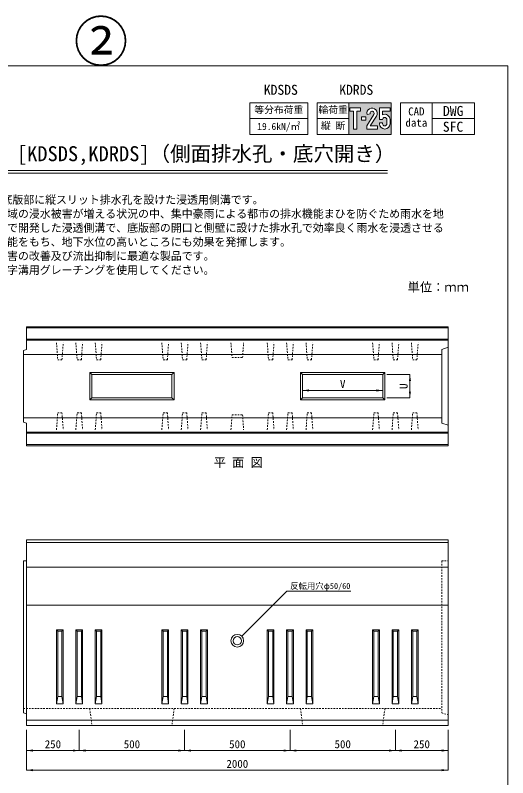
# Model space of a CAD drawing. Units: millimetres at full size. Extents: x 5686 to 14669, y 382 to 6222.
# Drawn here: x 12333 to 14669, y 2606 to 6222 of the extents above; entities that cross this region are included whole.
import ezdxf
from ezdxf.enums import TextEntityAlignment as Align

# ---------------------------------------------------------------- set-up
doc = ezdxf.new("R2010")
doc.units = ezdxf.units.MM
doc.header["$LTSCALE"] = 10
doc.linetypes.add('USER1', pattern=[1.35, 0.75, -0.6])
for name, color, linetype, lineweight in [('0_2', 7, 'Continuous', 20), ('_0-0_', 7, 'Continuous', 20), ('寸法線', 7, 'Continuous', 9), ('本体', 2, 'Continuous', 9), ('枠', 5, 'Continuous', 5), ('補助線', 8, 'Continuous', 13), ('ﾊｯﾁﾝｸﾞ', 7, 'Continuous', 5)]:
    doc.layers.add(name, color=color, linetype=linetype, lineweight=lineweight)
doc.layers.add('集水桝', color=7, linetype='Continuous')
doc.styles.add('ＭＳ ゴシック', font='')
doc.styles.get('ＭＳ ゴシック').set_extended_font_data('MS Gothic')

# ---------------------------------------------------------------- blocks, each defined once
blk = doc.blocks.new('filled_arrow')
at = {"color": 0, "linetype": 'Continuous', "lineweight": -2}
blk.add_solid([(7.5, 1.25), (0, 0), (7.5, -1.25)], dxfattribs=at)

msp = doc.modelspace()

# ---------------------------------------------------------------- hatches: boundary and pattern name
at = {"layer": 'ﾊｯﾁﾝｸﾞ'}
h = msp.add_hatch(color=256, dxfattribs=at)
h.paths.add_polyline_path([(14115.85, 5656.81), (14115.85, 5806.81), (13915.85, 5806.81), (13915.85, 5656.81)])
h.paths.add_polyline_path([(13953.35, 5681.81), (13938.35, 5681.81), (13938.35, 5766.81), (13920.85, 5766.81), (13920.85, 5781.81), (13970.85, 5781.81), (13970.85, 5766.81), (13953.35, 5766.81)], flags=16)
h.paths.add_polyline_path([(14000.85, 5696.81), (14034.19, 5751.3, 0.53298), (14027.37, 5766.16, 0.53298), (14016.19, 5754.23), (14001.7, 5750.34, -0.5398), (14029.78, 5780.96, -0.5398), (14046.7, 5743.02), (14016.14, 5696.81), (14050.85, 5696.81), (14050.85, 5681.81), (14000.85, 5681.81)], flags=16)
h.paths.add_polyline_path([(13975.85, 5724.31), (13975.85, 5739.31), (13995.85, 5739.31), (13995.85, 5724.31)], flags=16)
h.paths.add_polyline_path([(14060.85, 5706.81), (14060.85, 5711.81), (14075.85, 5711.81), (14075.85, 5706.81, 1), (14095.85, 5706.81), (14095.85, 5726.81, 0.41421), (14085.85, 5736.81, 0.41421), (14075.85, 5726.81), (14060.85, 5726.81), (14060.85, 5781.81), (14110.85, 5781.81), (14110.85, 5766.81), (14075.85, 5766.81), (14075.85, 5749.73, -0.54057), (14110.85, 5726.81), (14110.85, 5706.81, -0.41421), (14085.85, 5681.81, -0.41421)], flags=16)

# ---------------------------------------------------------------- linework, layer by layer
at = {"layer": '0_2'}
for p, q in [((13445.3, 5806.81), (13445.3, 5656.81)), ((13445.3, 5806.81), (13720.85, 5806.81)), ((13720.85, 5806.81), (13720.85, 5656.81)), ((13445.3, 5731.81), (13720.85, 5731.81)), ((13445.3, 5656.81), (13720.85, 5656.81))]:
    msp.add_line(p, q, dxfattribs=at)
at = {"layer": '0_2', "lineweight": 9}
for p, q in [((11198.39, 5484.66), (14099.02, 5484.66)), ((11198.39, 5471.93), (14099.21, 5471.93))]:
    msp.add_line(p, q, dxfattribs=at)
at = {"layer": '_0-0_', "color": 2}
msp.add_line((12371.39, 4292.26), (12386.39, 4287.26), dxfattribs=at)
at = {"layer": '寸法線'}
for p, q in [((14096.39, 4517.28), (14205.28, 4517.28)), ((14205.28, 4407.28), (14205.28, 4517.28)), ((13696.39, 4442.28), (14076.39, 4442.28)), ((13696.39, 4427.28), (13696.39, 4442.28)), ((14096.39, 4407.28), (14205.28, 4407.28)), ((12386.39, 2833.66), (12386.39, 2641.79)), ((12386.39, 2833.66), (12386.39, 2734.85)), ((12636.39, 2833.66), (12636.39, 2734.85)), ((12636.39, 2833.66), (12636.39, 2734.85)), ((13136.39, 2833.66), (13136.39, 2734.85)), ((13136.39, 2833.66), (13136.39, 2734.85)), ((13636.39, 2833.66), (13636.39, 2734.85)), ((13636.39, 2833.66), (13636.39, 2734.85)), ((14136.39, 2833.66), (14136.39, 2734.85)), ((14136.39, 2833.66), (14136.39, 2734.85)), ((14386.38, 2833.66), (14386.38, 2641.79)), ((14386.38, 2833.66), (14386.38, 2734.85)), ((12386.39, 2734.85), (12636.39, 2734.85)), ((12636.39, 2734.85), (13136.39, 2734.85)), ((13136.39, 2734.85), (13636.39, 2734.85)), ((13636.39, 2734.85), (14136.39, 2734.85)), ((14136.39, 2734.85), (14386.38, 2734.85)), ((12386.39, 2641.79), (14386.38, 2641.79))]:
    msp.add_line(p, q, dxfattribs=at)
msp.add_lwpolyline([(13407.6, 3276.87), (13621.82, 3491.09), (13925.09, 3491.09)], dxfattribs=at)
at = {"layer": '本体', "lineweight": 20}
for p, q in [((12386.39, 4744.78), (14386.39, 4744.78)), ((12386.39, 4744.78), (12386.39, 4637.3)), ((14386.39, 4744.78), (14386.39, 4179.78)), ((12371.39, 4632.3), (12386.39, 4637.3)), ((12371.39, 4632.3), (12371.39, 4292.26)), ((12371.39, 4612.28), (14356.39, 4612.28)), ((12371.39, 4312.28), (14356.39, 4312.28)), ((12386.39, 4287.26), (12386.39, 4179.78)), ((12386.39, 4179.78), (14386.39, 4179.78)), ((12386.39, 3733.66), (14386.38, 3733.66)), ((12386.39, 3733.66), (12386.39, 2853.66)), ((14386.38, 3733.66), (14386.38, 2853.66)), ((12386.39, 2853.66), (14386.38, 2853.66))]:
    msp.add_line(p, q, dxfattribs=at)
at = {"layer": '本体', "lineweight": 5}
for p, q in [((12386.39, 4738.78), (14386.39, 4738.78)), ((12386.39, 4680.78), (14386.39, 4680.78)), ((12386.39, 4243.78), (14386.39, 4243.78)), ((12386.39, 4185.78), (14386.39, 4185.78)), ((12386.39, 3721.66), (14386.38, 3721.66))]:
    msp.add_line(p, q, dxfattribs=at)
at = {"layer": '本体'}
for p, q in [((12386.39, 4684.78), (14386.39, 4684.78)), ((12686.39, 4527.28), (12686.39, 4397.28)), ((12686.39, 4527.28), (13086.39, 4527.28)), ((12686.39, 4527.28), (12696.39, 4517.28)), ((13076.39, 4517.28), (13086.39, 4527.28)), ((13086.39, 4527.28), (13086.39, 4397.28)), ((13686.39, 4527.28), (13686.39, 4397.28)), ((13686.39, 4527.28), (14086.39, 4527.28)), ((13686.39, 4527.28), (13696.39, 4517.28)), ((14076.39, 4517.28), (14086.39, 4527.28)), ((14086.39, 4527.28), (14086.39, 4397.28)), ((12696.39, 4517.28), (12696.39, 4407.28)), ((12696.39, 4517.28), (13076.39, 4517.28)), ((13076.39, 4517.28), (13076.39, 4407.28)), ((13696.39, 4517.28), (13696.39, 4407.28)), ((13696.39, 4517.28), (14076.39, 4517.28)), ((14076.39, 4517.28), (14076.39, 4407.28)), ((12686.39, 4397.28), (12696.39, 4407.28)), ((12686.39, 4397.28), (13086.39, 4397.28)), ((12696.39, 4407.28), (13076.39, 4407.28)), ((13076.39, 4407.28), (13086.39, 4397.28)), ((13686.39, 4397.28), (13696.39, 4407.28)), ((13686.39, 4397.28), (14086.39, 4397.28)), ((13696.39, 4407.28), (14076.39, 4407.28)), ((14076.39, 4407.28), (14086.39, 4397.28)), ((12386.39, 4239.78), (14386.39, 4239.78)), ((12386.39, 3603.66), (14386.38, 3603.66)), ((12386.39, 3423.66), (14386.38, 3423.66)), ((12528.39, 3306.66), (12560.39, 3306.66)), ((12528.39, 2956.66), (12528.39, 3306.66)), ((12534.39, 3300.64), (12554.39, 3300.64)), ((12560.39, 3306.66), (12560.39, 2956.66)), ((12620.39, 3306.66), (12652.39, 3306.66)), ((12620.39, 2956.66), (12620.39, 3306.66)), ((12626.39, 3300.64), (12646.39, 3300.64)), ((12652.39, 3306.66), (12652.39, 2956.66)), ((12712.39, 3306.66), (12744.39, 3306.66)), ((12712.39, 2956.66), (12712.39, 3306.66)), ((12718.39, 3300.64), (12738.39, 3300.64)), ((12744.39, 3306.66), (12744.39, 2956.66)), ((13028.39, 3306.66), (13060.39, 3306.66)), ((13028.39, 2956.66), (13028.39, 3306.66)), ((13034.39, 3300.64), (13054.39, 3300.64)), ((13060.39, 3306.66), (13060.39, 2956.66)), ((13120.39, 3306.66), (13152.39, 3306.66)), ((13120.39, 2956.66), (13120.39, 3306.66)), ((13126.39, 3300.64), (13146.39, 3300.64)), ((13152.39, 3306.66), (13152.39, 2956.66)), ((13212.39, 3306.66), (13244.39, 3306.66)), ((13212.39, 2956.66), (13212.39, 3306.66)), ((13218.39, 3300.64), (13238.39, 3300.64)), ((13244.39, 3306.66), (13244.39, 2956.66)), ((13528.39, 3306.66), (13560.39, 3306.66)), ((13528.39, 2956.66), (13528.39, 3306.66)), ((13534.39, 3300.64), (13554.39, 3300.64)), ((13560.39, 3306.66), (13560.39, 2956.66)), ((13620.39, 3306.66), (13652.39, 3306.66)), ((13620.39, 2956.66), (13620.39, 3306.66)), ((13626.39, 3300.64), (13646.39, 3300.64)), ((13652.39, 3306.66), (13652.39, 2956.66)), ((13712.39, 3306.66), (13744.39, 3306.66)), ((13712.39, 2956.66), (13712.39, 3306.66)), ((13718.39, 3300.64), (13738.39, 3300.64)), ((13744.39, 3306.66), (13744.39, 2956.66)), ((14028.39, 3306.66), (14060.39, 3306.66)), ((14028.39, 2956.66), (14028.39, 3306.66)), ((14034.39, 3300.64), (14054.39, 3300.64)), ((14060.39, 3306.66), (14060.39, 2956.66)), ((14120.39, 3306.66), (14152.39, 3306.66)), ((14120.39, 2956.66), (14120.39, 3306.66)), ((14126.39, 3300.64), (14146.39, 3300.64)), ((14152.39, 3306.66), (14152.39, 2956.66)), ((14212.39, 3306.66), (14244.39, 3306.66)), ((14212.39, 2956.66), (14212.39, 3306.66)), ((14218.39, 3300.64), (14238.39, 3300.64)), ((14244.39, 3306.66), (14244.39, 2956.66)), ((12528.39, 2956.66), (12534.39, 2991.66)), ((12554.39, 2991.66), (12534.39, 2991.66)), ((12554.39, 2991.66), (12560.39, 2956.66)), ((12620.39, 2956.66), (12626.39, 2991.66)), ((12646.39, 2991.66), (12626.39, 2991.66)), ((12646.39, 2991.66), (12652.39, 2956.66)), ((12712.39, 2956.66), (12718.39, 2991.66)), ((12738.39, 2991.66), (12718.39, 2991.66)), ((12738.39, 2991.66), (12744.39, 2956.66)), ((13028.39, 2956.66), (13034.39, 2991.66)), ((13054.39, 2991.66), (13034.39, 2991.66)), ((13054.39, 2991.66), (13060.39, 2956.66)), ((13120.39, 2956.66), (13126.39, 2991.66)), ((13146.39, 2991.66), (13126.39, 2991.66)), ((13146.39, 2991.66), (13152.39, 2956.66)), ((13212.39, 2956.66), (13218.39, 2991.66)), ((13238.39, 2991.66), (13218.39, 2991.66)), ((13238.39, 2991.66), (13244.39, 2956.66)), ((13528.39, 2956.66), (13534.39, 2991.66)), ((13554.39, 2991.66), (13534.39, 2991.66)), ((13554.39, 2991.66), (13560.39, 2956.66)), ((13620.39, 2956.66), (13626.39, 2991.66)), ((13646.39, 2991.66), (13626.39, 2991.66)), ((13646.39, 2991.66), (13652.39, 2956.66)), ((13712.39, 2956.66), (13718.39, 2991.66)), ((13738.39, 2991.66), (13718.39, 2991.66)), ((13738.39, 2991.66), (13744.39, 2956.66)), ((14028.39, 2956.66), (14034.39, 2991.66)), ((14054.39, 2991.66), (14034.39, 2991.66)), ((14054.39, 2991.66), (14060.39, 2956.66)), ((14120.39, 2956.66), (14126.39, 2991.66)), ((14146.39, 2991.66), (14126.39, 2991.66)), ((14146.39, 2991.66), (14152.39, 2956.66)), ((14212.39, 2956.66), (14218.39, 2991.66)), ((14238.39, 2991.66), (14218.39, 2991.66)), ((14238.39, 2991.66), (14244.39, 2956.66)), ((12560.39, 2956.66), (12528.39, 2956.66)), ((12652.39, 2956.66), (12620.39, 2956.66)), ((12744.39, 2956.66), (12712.39, 2956.66)), ((13060.39, 2956.66), (13028.39, 2956.66)), ((13152.39, 2956.66), (13120.39, 2956.66)), ((13244.39, 2956.66), (13212.39, 2956.66)), ((13560.39, 2956.66), (13528.39, 2956.66)), ((13652.39, 2956.66), (13620.39, 2956.66)), ((13744.39, 2956.66), (13712.39, 2956.66)), ((14060.39, 2956.66), (14028.39, 2956.66)), ((14152.39, 2956.66), (14120.39, 2956.66)), ((14244.39, 2956.66), (14212.39, 2956.66)), ((12386.39, 2879.05), (14386.38, 2879.05))]:
    msp.add_line(p, q, dxfattribs=at)
at = {"layer": '本体', "lineweight": 18}
for p, q in [((14356.39, 4637.3), (14386.39, 4647.3)), ((14356.39, 4637.3), (14356.39, 4287.26)), ((14356.39, 4287.26), (14386.39, 4277.26)), ((12371.39, 3633.66), (12386.39, 3633.66)), ((12371.39, 3633.66), (12371.39, 2913.66)), ((12371.39, 2913.66), (12386.39, 2908.66))]:
    msp.add_line(p, q, dxfattribs=at)
at = {"layer": '本体', "linetype": 'USER1'}
for p, q in [((14356.39, 3633.66), (14356.39, 2913.66)), ((14356.39, 3633.66), (14386.38, 3633.66)), ((12371.39, 2933.66), (14356.39, 2933.66)), ((12686.39, 2933.66), (12696.39, 2853.66)), ((13086.39, 2933.66), (13076.39, 2853.66)), ((13686.39, 2933.66), (13696.39, 2853.66)), ((14086.39, 2933.66), (14076.39, 2853.66)), ((14356.39, 2913.66), (14386.38, 2903.66))]:
    msp.add_line(p, q, dxfattribs=at)
for points in [[(12528.39, 4668.47), (12534.39, 4587.61), (12554.39, 4587.61), (12560.39, 4668.47)], [(12620.39, 4668.47), (12626.39, 4587.61), (12646.39, 4587.61), (12652.39, 4668.47)], [(12712.39, 4668.47), (12718.39, 4587.61), (12738.39, 4587.61), (12744.39, 4668.47)], [(13028.39, 4668.47), (13034.39, 4587.61), (13054.39, 4587.61), (13060.39, 4668.47)], [(13120.39, 4668.47), (13126.39, 4587.61), (13146.39, 4587.61), (13152.39, 4668.47)], [(13212.39, 4668.47), (13218.39, 4587.61), (13238.39, 4587.61), (13244.39, 4668.47)], [(13356.38, 4668.26), (13361.38, 4598.19), (13411.39, 4598.19), (13416.4, 4668.26)], [(13528.39, 4668.47), (13534.39, 4587.61), (13554.39, 4587.61), (13560.39, 4668.47)], [(13620.39, 4668.47), (13626.39, 4587.61), (13646.39, 4587.61), (13652.39, 4668.47)], [(13712.39, 4668.47), (13718.39, 4587.61), (13738.39, 4587.61), (13744.39, 4668.47)], [(14028.39, 4668.47), (14034.39, 4587.61), (14054.39, 4587.61), (14060.39, 4668.47)], [(14120.39, 4668.47), (14126.39, 4587.61), (14146.39, 4587.61), (14152.39, 4668.47)], [(14212.39, 4668.47), (14218.39, 4587.61), (14238.39, 4587.61), (14244.39, 4668.47)], [(12528.39, 4256.1), (12534.39, 4336.96), (12554.39, 4336.96), (12560.39, 4256.1)], [(12620.39, 4256.1), (12626.39, 4336.96), (12646.39, 4336.96), (12652.39, 4256.1)], [(12712.39, 4256.1), (12718.39, 4336.96), (12738.39, 4336.96), (12744.39, 4256.1)], [(13028.39, 4256.09), (13034.39, 4336.96), (13054.39, 4336.96), (13060.39, 4256.09)], [(13120.39, 4256.09), (13126.39, 4336.96), (13146.39, 4336.96), (13152.39, 4256.09)], [(13212.39, 4256.09), (13218.39, 4336.96), (13238.39, 4336.96), (13244.39, 4256.09)], [(13356.39, 4256.34), (13361.39, 4326.41), (13411.39, 4326.41), (13416.39, 4256.34)], [(13528.39, 4256.09), (13534.39, 4336.96), (13554.39, 4336.96), (13560.39, 4256.09)], [(13620.39, 4256.09), (13626.39, 4336.96), (13646.39, 4336.96), (13652.39, 4256.09)], [(13712.39, 4256.09), (13718.39, 4336.96), (13738.39, 4336.96), (13744.39, 4256.09)], [(14028.39, 4256.09), (14034.39, 4336.96), (14054.39, 4336.96), (14060.39, 4256.09)], [(14120.39, 4256.09), (14126.39, 4336.96), (14146.39, 4336.96), (14152.39, 4256.09)], [(14212.39, 4256.09), (14218.39, 4336.96), (14238.39, 4336.96), (14244.39, 4256.09)]]:
    msp.add_lwpolyline(points, dxfattribs=at)
at = {"layer": '本体'}
for points in [[(12528.39, 3306.66), (12534.39, 3300.66), (12534.39, 2991.66)], [(12554.39, 2991.66), (12554.39, 3300.66), (12560.39, 3306.66)], [(12620.39, 3306.66), (12626.39, 3300.66), (12626.39, 2991.66)], [(12646.39, 2991.66), (12646.39, 3300.66), (12652.39, 3306.66)], [(12712.39, 3306.66), (12718.39, 3300.66), (12718.39, 2991.66)], [(12738.39, 2991.66), (12738.39, 3300.66), (12744.39, 3306.66)], [(13028.39, 3306.66), (13034.39, 3300.66), (13034.39, 2991.66)], [(13054.39, 2991.66), (13054.39, 3300.66), (13060.39, 3306.66)], [(13120.39, 3306.66), (13126.39, 3300.66), (13126.39, 2991.66)], [(13146.39, 2991.66), (13146.39, 3300.66), (13152.39, 3306.66)], [(13212.39, 3306.66), (13218.39, 3300.66), (13218.39, 2991.66)], [(13238.39, 2991.66), (13238.39, 3300.66), (13244.39, 3306.66)], [(13528.39, 3306.66), (13534.39, 3300.66), (13534.39, 2991.66)], [(13554.39, 2991.66), (13554.39, 3300.66), (13560.39, 3306.66)], [(13620.39, 3306.66), (13626.39, 3300.66), (13626.39, 2991.66)], [(13646.39, 2991.66), (13646.39, 3300.66), (13652.39, 3306.66)], [(13712.39, 3306.66), (13718.39, 3300.66), (13718.39, 2991.66)], [(13738.39, 2991.66), (13738.39, 3300.66), (13744.39, 3306.66)], [(14028.39, 3306.66), (14034.39, 3300.66), (14034.39, 2991.66)], [(14054.39, 2991.66), (14054.39, 3300.66), (14060.39, 3306.66)], [(14120.39, 3306.66), (14126.39, 3300.66), (14126.39, 2991.66)], [(14146.39, 2991.66), (14146.39, 3300.66), (14152.39, 3306.66)], [(14212.39, 3306.66), (14218.39, 3300.66), (14218.39, 2991.66)], [(14238.39, 2991.66), (14238.39, 3300.66), (14244.39, 3306.66)]]:
    msp.add_lwpolyline(points, dxfattribs=at)
for radius, start, end in [(30, 90, 270), (20, 90, 270), (20, 270.09419, 89.96967), (30, 270.05431, 89.90129)]:
    msp.add_arc((13386.39, 3255.66), radius, start, end, dxfattribs=at)
at = {"layer": '枠', "lineweight": 20}
for p, q in [((14669.42, 5981.82), (10809.42, 5981.82)), ((14669.42, 381.83), (14669.42, 5981.82))]:
    msp.add_line(p, q, dxfattribs=at)
at = {"layer": 'ﾊｯﾁﾝｸﾞ', "lineweight": 13}
for p, q in [((13765.85, 5806.81), (13765.85, 5656.81)), ((13765.85, 5806.81), (14115.85, 5806.81)), ((13915.85, 5806.81), (13915.85, 5656.81)), ((14115.85, 5806.81), (14115.85, 5656.81)), ((13765.85, 5731.81), (13915.85, 5731.81)), ((13765.85, 5656.81), (14115.85, 5656.81))]:
    msp.add_line(p, q, dxfattribs=at)
at = {"layer": 'ﾊｯﾁﾝｸﾞ', "lineweight": 20}
for p, q in [((14160.85, 5806.81), (14160.85, 5656.81)), ((14160.85, 5806.81), (14510.85, 5806.81)), ((14310.85, 5806.81), (14310.85, 5656.81)), ((14510.85, 5806.81), (14510.85, 5656.81)), ((14310.85, 5731.81), (14510.85, 5731.81)), ((14160.85, 5656.81), (14510.85, 5656.81))]:
    msp.add_line(p, q, dxfattribs=at)
at = {"layer": 'ﾊｯﾁﾝｸﾞ'}
for p, q in [((14001.7, 5750.34), (14016.19, 5754.23)), ((14095.85, 5706.81), (14095.85, 5726.81)), ((14110.85, 5726.81), (14110.85, 5706.81)), ((14075.85, 5711.81), (14075.85, 5706.81))]:
    msp.add_line(p, q, dxfattribs=at)
for points in [[(13938.35, 5681.81), (13938.35, 5766.81), (13920.85, 5766.81), (13920.85, 5781.81), (13970.85, 5781.81), (13970.85, 5766.81), (13953.35, 5766.81), (13953.35, 5681.81)], [(13975.85, 5739.31), (13995.85, 5739.31), (13995.85, 5724.31), (13975.85, 5724.31)]]:
    msp.add_lwpolyline(points, close=True, dxfattribs=at)
for points in [[(14034.19, 5751.3), (14000.85, 5696.81), (14000.85, 5681.81), (14050.85, 5681.81), (14050.85, 5696.81), (14016.14, 5696.81), (14046.7, 5743.02)], [(14075.85, 5726.81), (14060.85, 5726.81), (14060.85, 5781.81), (14110.85, 5781.81), (14110.85, 5766.81), (14075.85, 5766.81), (14075.85, 5749.73)], [(14060.85, 5706.81), (14060.85, 5711.81), (14075.85, 5711.81)]]:
    msp.add_lwpolyline(points, dxfattribs=at)
for centre, radius, start, end in [((14025.79, 5756.44), 24.85, 327.32155, 194.20268), ((14025.79, 5756.44), 9.85, 328.53575, 192.98848), ((14085.85, 5726.81), 25, 0, 113.57818), ((14085.85, 5726.81), 10, 0, 180), ((14085.85, 5706.81), 25, 180, 0), ((14085.85, 5706.81), 10, 180, 0)]:
    msp.add_arc(centre, radius, start, end, dxfattribs=at)

# ---------------------------------------------------------------- block references
at = {"layer": '寸法線'}
for p, xscale, yscale, rotation in [((14205.28, 4517.28), 4, 4, 270), ((14076.39, 4442.28), 4, 4, 180), ((14205.28, 4407.28), 4, 4, 90), ((13407.6, 3276.87), 2.4, 2.4, 45), ((12636.39, 2734.85), 4, 4, 180), ((13136.39, 2734.85), 4, 4, 180), ((13636.39, 2734.85), 4, 4, 180), ((14136.39, 2734.85), 4, 4, 180), ((14386.38, 2734.85), 4, 4, 180), ((14386.38, 2641.79), 4, 4, 180)]:
    msp.add_blockref('filled_arrow', p, dxfattribs=dict(at, xscale=xscale, yscale=yscale, rotation=rotation))
at = {"layer": '寸法線', "xscale": 4, "yscale": 4}
for p in [(13696.39, 4442.28), (12386.39, 2734.85), (12636.39, 2734.85), (13136.39, 2734.85), (13636.39, 2734.85), (14136.39, 2734.85), (12386.39, 2641.79)]:
    msp.add_blockref('filled_arrow', p, dxfattribs=at)

# ---------------------------------------------------------------- texts
at = {"layer": '0_2', "style": 'ＭＳ ゴシック'}
for s, p in [('KDSDS', (13592.89, 5891.72)), ('KDRDS', (13950.66, 5891.72))]:
    msp.add_text(s, height=47.47, dxfattribs=at).set_placement(p, align=Align.TOP_CENTER)
for s, p in [('茨城県規格深溝Ｕ字溝[KDS･KDR]の側壁及び底版部に縦スリット排水孔を設けた浸透用側溝です。', (11257.8, 5365.61)), ('近年、ゲリラ豪雨等による河川増水やその流域の浸水被害が増える状況の中、集中豪雨による都市の排水機能まひを防ぐため雨水を地', (11257.8, 5298.94)), ('下に浸透させ、河川への排水量を減らす目的で開発した浸透側溝で、底版部の開口と側壁に設けた排水孔で効率良く雨水を浸透させる', (11257.8, 5232.27)), ('ことができます。また、浸透、貯留、集水機能をもち、地下水位の高いところにも効果を発揮します。', (11257.8, 5165.61)), ('浸透面積が大きく、都市型水害による浸水災害の改善及び流出抑制に最適な製品です。', (11257.8, 5098.94)), ('蓋は、側溝用蓋(茨城県規格)または、長尺Ｕ字溝用グレーチングを使用してください。', (11257.8, 5032.27))]:
    msp.add_text(s, height=37.98, dxfattribs=at).set_placement(p, align=Align.TOP_LEFT)
msp.add_text('単位：ｍｍ', height=42.72, dxfattribs=at).set_placement((14194.05, 4898.5), align=Align.BOTTOM_LEFT)
at = {"layer": '_0-0_', "style": 'ＭＳ ゴシック'}
msp.add_text('深溝Ｕスリット浸透側溝 [KDSDS,KDRDS]（側面排水孔・底穴開き）', height=71.21, dxfattribs=at).set_placement((12679.83, 5508.1), align=Align.BOTTOM_CENTER)
msp.add_text('平 面 図', height=42.72, dxfattribs=at).set_placement((13274.34, 4067.08), align=Align.BOTTOM_LEFT)
at = {"layer": '寸法線', "style": 'ＭＳ ゴシック'}
for s, p in [('V', (13886.39, 4472.28)), ('250', (12511.39, 2764.85)), ('500', (12886.39, 2764.85)), ('500', (13386.39, 2764.85)), ('500', (13886.39, 2764.85)), ('250', (14261.39, 2764.85)), ('2000', (13386.39, 2671.79))]:
    msp.add_text(s, height=37.98, dxfattribs=at).set_placement(p, align=Align.MIDDLE_CENTER)
msp.add_text('U', height=37.98, rotation=90, dxfattribs=at).set_placement((14175.28, 4462.28), align=Align.MIDDLE_CENTER)
msp.add_text('反転用穴φ50/60', height=28.48, dxfattribs=at).set_placement((13636.82, 3529.22), align=Align.TOP_LEFT)
at = {"layer": '補助線', "color": 1, "style": 'ＭＳ ゴシック'}
msp.add_text('②', height=189.9, dxfattribs=at).set_placement((12739.42, 5945.41), align=Align.BOTTOM_CENTER)
at = {"layer": '集水桝', "style": 'ＭＳ ゴシック'}
for s, p in [('DWG', (14362.13, 5729.66)), ('SFC', (14361.26, 5654.95))]:
    msp.add_text(s, height=47.47, dxfattribs=at).set_placement(p, align=Align.BOTTOM_LEFT)
at = {"layer": 'ﾊｯﾁﾝｸﾞ', "style": 'ＭＳ ゴシック'}
for s, p in [('等分布荷重', (13583.08, 5773.02)), ('輪荷重', (13840.85, 5773.02)), ('19.6kN/㎡', (13583.08, 5694.31)), ('縦 断', (13840.85, 5698.02))]:
    msp.add_text(s, height=33.23, dxfattribs=at).set_placement(p, align=Align.MIDDLE_CENTER)
for s, p in [('CAD', (14197, 5784.38)), ('data', (14184.05, 5731.05))]:
    msp.add_text(s, height=37.98, dxfattribs=at).set_placement(p, align=Align.TOP_LEFT)

doc.saveas('drawing.dxf')
